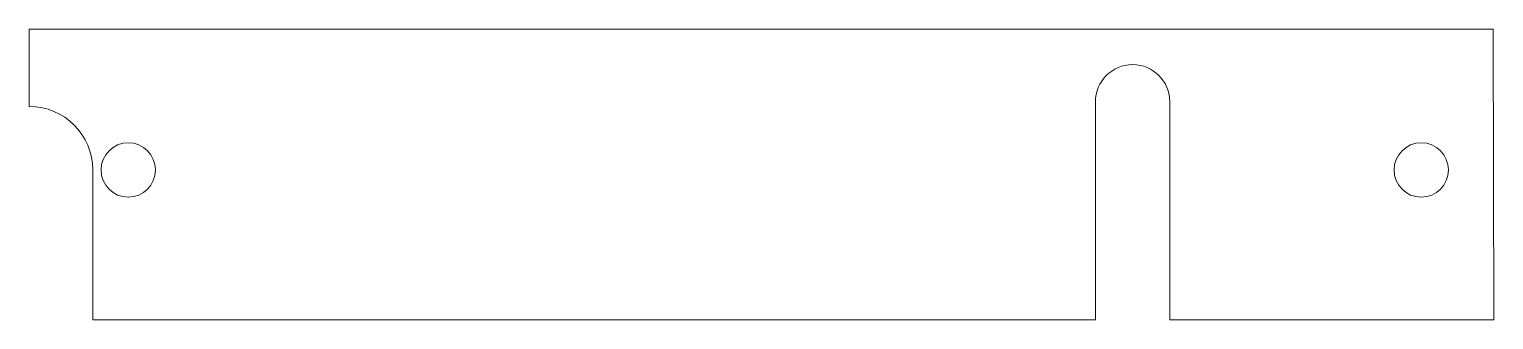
# Model space of a CAD drawing. Header units: millimetres. Extents: x -12.5 to 68.4, y 0 to 16.
import ezdxf

# ---------------------------------------------------------------- set-up
doc = ezdxf.new("R2010")
doc.units = ezdxf.units.MM

msp = doc.modelspace()

# ---------------------------------------------------------------- linework, layer by layer
at = {"color": 7, "linetype": 'Continuous', "lineweight": 15}
for p, q in [((-12.45, 16), (-12.45, 11.75)), ((68.329, 16), (-12.45, 16)), ((68.367, 0), (68.329, 16)), ((46.385, 12), (46.385, 0)), ((50.493, 0), (50.493, 12)), ((-8.95, 8.25), (-8.95, 0)), ((46.385, 0), (-8.95, 0)), ((68.367, 0), (50.493, 0))]:
    msp.add_line(p, q, dxfattribs=at)
for centre in [(-6.99, 8.25), (64.367, 8.25)]:
    msp.add_circle(centre, 1.5, dxfattribs=at)
for centre, radius, end in [((48.439, 12), 2.054, 180), ((-12.45, 8.25), 3.5, 90)]:
    msp.add_arc(centre, radius, 0, end, dxfattribs=at)

doc.saveas('drawing.dxf')
